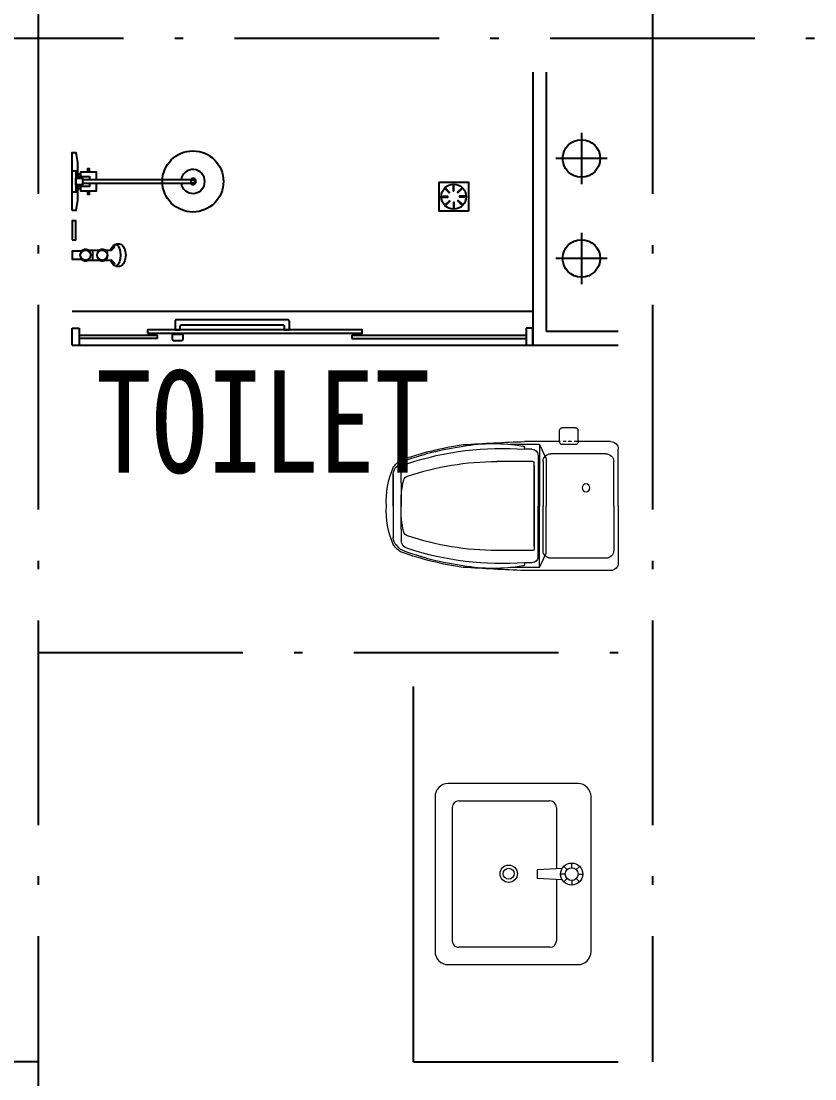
# Model space of a CAD drawing. Extents: x 164940 to 3842273, y 640355 to 1124023.
# Drawn here: x 3640767 to 3643093, y 1102627 to 1105727 of the extents above; entities that cross this region are included whole.
import ezdxf

# ---------------------------------------------------------------- set-up
doc = ezdxf.new("R2010")
doc.units = 0
doc.header["$LTSCALE"] = 1000
doc.header["$MEASUREMENT"] = 0
doc.linetypes.add('ACAD_ISO10W100', pattern=[18.5, 12, -3, 0.5, -3])
doc.linetypes.add('DOTE', pattern=[2.42, 2, -0.2, 0.02, -0.2])
for name, color, linetype in [('-厨卫', 154, 'Continuous'), ('-管井', 228, 'Continuous'), ('DOTE', 1, 'DOTE')]:
    doc.layers.add(name, color=color, linetype=linetype)
doc.layers.add('家具', color=33, linetype='Continuous', lineweight=5)
doc.styles.add('-黑体', font='SIMHEI.TTF', dxfattribs={"width": 0.8})

# ---------------------------------------------------------------- blocks, each defined once
blk = doc.blocks.new('dfdsf')
at = {"layer": '家具'}
for p, q in [((-5626.5, -27307.3), (-6080.7, -27307.3)), ((-6118.8, -27345.4), (-6118.8, -27726.4)), ((-5588.4, -27726.4), (-5588.4, -27345.4)), ((-6080.7, -27764.5), (-5626.5, -27764.5))]:
    blk.add_line(p, q, dxfattribs=at)
at = {"layer": '家具', "color": 8}
for p, q in [((-5866.9, -27350.6), (-5876.4, -27341.1)), ((-5853.6, -27345.2), (-5853.6, -27331.7)), ((-5831.1, -27340.8), (-5840.5, -27350.5)), ((-5872.4, -27364), (-5885.9, -27364)), ((-5834.8, -27364), (-5821.3, -27364)), ((-5866.7, -27377.4), (-5876.1, -27387.1)), ((-5870.1, -27391.7), (-5866.3, -27465.6)), ((-5853.6, -27382.8), (-5853.6, -27396.2)), ((-5837.1, -27391.7), (-5840.9, -27465.6)), ((-5830.8, -27386.8), (-5840.3, -27377.3)), ((-6068, -27694.7), (-6068, -27428)), ((-6049, -27408.9), (-5869.2, -27408.9)), ((-5838, -27408.9), (-5658.2, -27408.9)), ((-5639.2, -27428), (-5639.2, -27694.7)), ((-5866.3, -27465.6), (-5840.9, -27465.6)), ((-5658.2, -27713.7), (-6049, -27713.7))]:
    blk.add_line(p, q, dxfattribs=at)
for centre, radius in [((-5853.6, -27364), 32.3), ((-5853.6, -27364), 18.8), ((-5854.6, -27548.6), 25.4), ((-5854.6, -27548.6), 16)]:
    blk.add_circle(centre, radius, dxfattribs=at)
at = {"layer": '家具'}
for centre, start, end in [((-6080.7, -27345.4), 90, 180), ((-5626.5, -27345.4), 0, 90), ((-6080.7, -27726.4), 180, 270), ((-5626.5, -27726.4), 270, 0)]:
    blk.add_arc(centre, 38.1, start, end, dxfattribs=at)
at = {"layer": '家具', "color": 8}
for centre, start, end in [((-6049, -27428), 90, 180), ((-5658.2, -27428), 0, 90), ((-6049, -27694.7), 180, 270), ((-5658.2, -27694.7), 270, 0)]:
    blk.add_arc(centre, 19.1, start, end, dxfattribs=at)
blk = doc.blocks.new('A$C37A63D83')
at = {"layer": '家具', "color": 8}
for p, q in [((136.4, 659.7), (322.6, 659.7)), ((229.5, 659.7), (136.4, 659.7)), ((152.1, 636.3), (127.6, 636.3)), ((162, 636.3), (152.1, 636.3)), ((162, 636.3), (229.5, 636.3)), ((297, 636.3), (229.5, 636.3)), ((297, 636.3), (306.9, 636.3)), ((306.9, 636.3), (331.4, 636.3)), ((99, 250.2), (99, 355.5)), ((360, 250.2), (360, 355.5)), ((49.5, 230.4), (49.5, 316.4)), ((54, 279), (54, 280.3)), ((63, 274.5), (58.5, 274.5)), ((63, 252.9), (63, 274.5)), ((396, 252.9), (396, 274.5)), ((396, 274.5), (400.5, 274.5)), ((49.5, 230.4), (229.5, 230.4)), ((49.5, 230.4), (90.9, 211.5)), ((81, 234.9), (229.5, 234.9)), ((99, 220.5), (229.5, 220.5)), ((229.5, 246.6), (102.6, 246.6)), ((110.7, 246.6), (229.5, 246.6)), ((229.5, 246.6), (356.4, 246.6)), ((348.3, 246.6), (229.5, 246.6)), ((378, 234.9), (229.5, 234.9)), ((409.5, 230.4), (229.5, 230.4)), ((360, 220.5), (229.5, 220.5)), ((409.5, 230.4), (368.1, 211.5)), ((76.5, 36), (76.5, 198)), ((90.9, 211.5), (229.5, 211.5)), ((368.1, 211.5), (229.5, 211.5)), ((382.5, 36), (382.5, 198)), ((37.8, 171.9), (42.3, 171.9)), ((40.5, 153.1), (40.5, 161.7)), ((49.5, 125.1), (49.5, 164.7)), ((40.5, 137), (40.5, 146.5)), ((40.5, 121.2), (40.5, 129.7)), ((37.8, 117.9), (42.3, 117.9)), ((229.5, 13.5), (99, 13.5)), ((229.5, 13.5), (360, 13.5))]:
    blk.add_line(p, q, dxfattribs=at)
at = {"layer": '家具'}
for p, q in [((409.5, 230.4), (409.5, 316.4)), ((405, 279), (405, 280.3)), ((40.5, 170.1), (40.5, 274.5)), ((418.5, 22.5), (418.5, 274.5)), ((0, 125.1), (0, 164.7)), ((37.8, 171.9), (7.2, 171.9)), ((37.8, 117.9), (7.2, 117.9)), ((40.5, 22.5), (40.5, 122)), ((229.5, 0), (63, 0)), ((229.5, 0), (396, 0))]:
    blk.add_line(p, q, dxfattribs=at)
at = {"layer": '家具', "color": 8}
blk.add_circle((176.4, 94.5), 11.4, dxfattribs=at)
at = {"layer": '家具'}
for centre, radius, start, end in [((159.1, 596.7), 75.7, 123.7473, 147.2649), ((216.6, 423.2), 256.6, 87.121, 112.8427), ((242.4, 423.2), 256.6, 67.1573, 92.879), ((299.9, 596.7), 75.7, 32.7351, 56.2527), ((978.6, 321), 938.6, 160.4627, 171.8238), ((106.7, 630.4), 13.5, 147.2649, 160.4629), ((345.7, 630.4), 13.5, 21.3401, 45.0457), ((352.3, 630.4), 13.5, 19.5371, 32.7351), ((-519.6, 321), 938.7, 8.1773, 19.5371), ((7035.2, 15), 6999.5, 176.39994, 177.87525), ((-6576.2, 15), 6999.5, 2.12475, 3.60006), ((7.2, 164.7), 7.2, 90, 180), ((7.2, 125.1), 7.2, 180, 270), ((63, 22.5), 22.5, 180, 270), ((396, 22.5), 22.5, 270, 0)]:
    blk.add_arc(centre, radius, start, end, dxfattribs=at)
at = {"layer": '家具', "color": 8}
for centre, radius, start, end in [((347, 396.4), 344.2, 131.9223, 134.9543), ((138, 625.7), 34, 87.4207, 128.0687), ((321, 625.7), 34, 51.9313, 92.5793), ((112, 396.4), 344.2, 45.0457, 48.0777), ((823.8, 352.9), 776.2, 158.6599, 172.4763), ((113.3, 630.4), 13.5, 134.9543, 158.6599), ((129.6, 611.1), 25.3, 94.6124, 166.2529), ((159.2, 611.8), 18, 109.1813, 161.5027), ((214.4, 386.4), 250, 86.5925, 104.1516), ((244.6, 386.4), 250, 75.8484, 93.4075), ((299.8, 611.8), 18, 18.4973, 70.8187), ((329.4, 611.1), 25.3, 13.7471, 85.3876), ((-364.8, 352.9), 776.2, 7.5237, 21.3401), ((941.9, 340.4), 881.4, 161.7059, 184.2897), ((933.3, 352.9), 834.3, 161.5027, 179.8181), ((-474.3, 352.9), 834.3, 0.1819, 18.4973), ((-482.9, 340.4), 881.4, 355.7103, 18.2941), ((545.5, 366.9), 499.1, 169.8851, 189.9823), ((-86.5, 366.9), 499.1, 350.0177, 10.1149), ((58.5, 279), 4.5, 180, 270), ((400.5, 279), 4.5, 270, 0), ((81, 252.9), 18, 180, 270), ((102.6, 250.2), 3.6, 180, 270), ((356.4, 250.2), 3.6, 270, 0), ((378, 252.9), 18, 270, 0), ((99, 198), 22.5, 90, 180), ((360, 198), 22.5, 0, 90), ((42.3, 164.7), 7.2, 0, 90), ((42.3, 125.1), 7.2, 270, 0), ((99, 36), 22.5, 180, 270), ((360, 36), 22.5, 270, 0)]:
    blk.add_arc(centre, radius, start, end, dxfattribs=at)

msp = doc.modelspace()

# ---------------------------------------------------------------- linework, layer by layer
at = {"layer": '-厨卫'}
for p, q in [((3640942.3, 1105278.9), (3640932.3, 1105278.9)), ((3640939.3, 1105272.4), (3640932.3, 1105272.4)), ((3641270.7, 1105262.4), (3640947.3, 1105262.4)), ((3640947.3, 1105252.4), (3641270.7, 1105252.4)), ((3640942.3, 1105242.4), (3640932.3, 1105242.4)), ((3640942.3, 1105235.9), (3640932.3, 1105235.9)), ((3640955.7, 1105056.4), (3641030.5, 1105056.4)), ((3640955.7, 1105026.4), (3641030.5, 1105026.4)), ((3640977.7, 1105026.4), (3640977.7, 1105056.4)), ((3640917.3, 1104877.3), (3642267.3, 1104877.3)), ((3640917.3, 1104777.3), (3640917.3, 1104827.3)), ((3640917.3, 1104827.3), (3640937.3, 1104827.3)), ((3640937.3, 1104827.3), (3640937.3, 1104777.3)), ((3640937.3, 1104807.3), (3641167.3, 1104807.3)), ((3641167.3, 1104797.3), (3640937.3, 1104797.3)), ((3641167.3, 1104797.3), (3641167.3, 1104807.3)), ((3641736.7, 1104807.3), (3641736.7, 1104797.3)), ((3641736.7, 1104807.3), (3642247.3, 1104807.3)), ((3641736.7, 1104797.3), (3642247.3, 1104797.3)), ((3640917.3, 1104777.3), (3642517.3, 1104777.3)), ((3641917.3, 1102677.3), (3641917.3, 1103777.3))]:
    msp.add_line(p, q, dxfattribs=at)
for points in [[(3640917.3, 1105172.4), (3640917.3, 1105342.4), (3640927.3, 1105342.4), (3640932.3, 1105312.7), (3640932.3, 1105267.4)], [(3640942.3, 1105272.4), (3640942.3, 1105285.4), (3640987.3, 1105285.4), (3640987.3, 1105262.4)], [(3640962.8, 1105285.4), (3640962.8, 1105295.4), (3640966.8, 1105295.4), (3640966.8, 1105285.4)], [(3640932.3, 1105247.4), (3640932.3, 1105202.2), (3640927.3, 1105172.4), (3640917.3, 1105172.4)], [(3640939.3, 1105267.4), (3640939.3, 1105272.4), (3640967.3, 1105272.4), (3640967.3, 1105262.4)], [(3640967.3, 1105252.4), (3640967.3, 1105242.4), (3640939.3, 1105242.4), (3640939.3, 1105247.4)], [(3640987.3, 1105252.4), (3640987.3, 1105229.4), (3640942.3, 1105229.4), (3640942.3, 1105242.4)], [(3640966.8, 1105229.4), (3640966.8, 1105219.4), (3640962.8, 1105219.4), (3640962.8, 1105229.4)], [(3640946.3, 1105053.1), (3640917.3, 1105053.1), (3640917.3, 1105029.7), (3640946.3, 1105029.7)]]:
    msp.add_lwpolyline(points, dxfattribs=at)
for points in [[(3640917.3, 1105288.4), (3640927.3, 1105288.4), (3640927.3, 1105226.4), (3640917.3, 1105226.4)], [(3640927.3, 1105267.4), (3640947.3, 1105267.4), (3640947.3, 1105247.4), (3640927.3, 1105247.4)], [(3642077.9, 1105169.9), (3641992.1, 1105169.9), (3641992.1, 1105255.7), (3642077.9, 1105255.7)], [(3642035.4, 1105245.8), (3642033.7, 1105245.8), (3642033.7, 1105230.2), (3642035.4, 1105230.2)], [(3642002, 1105213.1), (3642002, 1105211.5), (3642017.6, 1105211.5), (3642017.6, 1105213.1)], [(3642012, 1105236.3), (3642010.8, 1105235.2), (3642021.8, 1105224.2), (3642023, 1105225.3)], [(3642058.6, 1105235.8), (3642057.4, 1105237), (3642046.4, 1105226), (3642047.6, 1105224.8)], [(3642068, 1105212.4), (3642068, 1105214.1), (3642052.4, 1105214.1), (3642052.4, 1105212.4)], [(3642011.4, 1105189.7), (3642012.6, 1105188.5), (3642023.6, 1105199.5), (3642022.5, 1105200.7)], [(3642034.7, 1105179.8), (3642036.3, 1105179.8), (3642036.3, 1105195.4), (3642034.7, 1105195.4)], [(3642058.1, 1105189.2), (3642059.3, 1105190.4), (3642048.3, 1105201.4), (3642047.1, 1105200.2)], [(3640917.3, 1105086.4), (3640927.3, 1105086.4), (3640927.3, 1105142.4), (3640917.3, 1105142.4)], [(3641137.3, 1104812.3), (3641766.7, 1104812.3), (3641766.7, 1104822.3), (3641137.3, 1104822.3)]]:
    msp.add_lwpolyline(points, close=True, dxfattribs=at)
msp.add_lwpolyline([(3641233.5, 1104822.3), (3641233.5, 1104832.3, -0.414214), (3641238.5, 1104837.3), (3641533.5, 1104837.3, -0.414214), (3641538.5, 1104832.3), (3641538.5, 1104822.3), (3641553.5, 1104822.3), (3641553.5, 1104847.3, 0.414214), (3641548.5, 1104852.3), (3641223.5, 1104852.3, 0.414214), (3641218.5, 1104847.3), (3641218.5, 1104822.3), (3641233.5, 1104822.3)], format="xyb", dxfattribs=at)
msp.add_lwpolyline([(3641211, 1104810.3), (3641241, 1104810.3), (3641241, 1104795.3, -0.414214), (3641236, 1104790.3), (3641216, 1104790.3, -0.414214), (3641211, 1104795.3)], format="xyb", close=True, dxfattribs=at)
for centre, radius in [((3641270.7, 1105257.4), 89.5), ((3641270.7, 1105257.4), 5), ((3642035, 1105212.8), 36.6), ((3640955.7, 1105041.4), 15), ((3641004.7, 1105041.4), 15)]:
    msp.add_circle(centre, radius, dxfattribs=at)
for centre, radius, start, end in [((3641270.7, 1105257.4), 35, 188.2132, 171.7868), ((3641270.7, 1105257.4), 9, 213.749, 146.251), ((3640955.7, 1105041.4), 17, 61.9275, 136.6641), ((3641004.7, 1105041.4), 17, 241.9275, 118.0725), ((3641024.5, 1105073), 17.7, 289.6733, 343.5819), ((3640955.7, 1105041.4), 17, 223.3359, 298.0725), ((3641024.5, 1105009.8), 17.7, 16.4181, 70.3267)]:
    msp.add_arc(centre, radius, start, end, dxfattribs=at)
at = {"layer": '-厨卫', "extrusion": (0, 0, -1)}
for centre, major_axis, ratio, start_param, end_param in [((3641043.7, 1105041.4), (0, 31.4), 0.47884, -1.072899, 4.214492), ((3641053.1, 1105041.4), (0, 33.6), 0.612909, -0.37962, 3.521213)]:
    msp.add_ellipse(centre, major_axis=major_axis, ratio=ratio, start_param=start_param, end_param=end_param, dxfattribs=at)
at = {"layer": '-管井'}
for p, q in [((3642267.3, 1105577.3), (3642267.3, 1104777.3)), ((3642307.3, 1104817.3), (3642307.3, 1105577.3)), ((3642409.3, 1105399.8), (3642409.3, 1105249.8)), ((3642484.3, 1105324.8), (3642334.3, 1105324.8)), ((3642409.3, 1105106.8), (3642409.3, 1104956.8)), ((3642484.3, 1105031.8), (3642334.3, 1105031.8)), ((3642267.3, 1104827.3), (3642247.3, 1104827.3)), ((3642247.3, 1104827.3), (3642247.3, 1104777.3)), ((3642267.3, 1104777.3), (3642267.3, 1104827.3)), ((3642517.3, 1104817.3), (3642307.3, 1104817.3))]:
    msp.add_line(p, q, dxfattribs=at)
for centre in [(3642409.3, 1105324.8), (3642409.3, 1105031.8)]:
    msp.add_circle(centre, 55, dxfattribs=at)
at = {"layer": 'DOTE', "linetype": 'ACAD_ISO10W100', "ltscale": 0.05}
for p, q in [((3640817.3, 1110445.9), (3640817.3, 1102677.3)), ((3642617.3, 1110445.9), (3642617.3, 1102677.3)), ((3634917.3, 1105677.3), (3646217.3, 1105677.3)), ((3640817.3, 1103877.3), (3642617.3, 1103877.3)), ((3640817.3, 1102677.3), (3634917.3, 1102677.3)), ((3640817.3, 1102677.3), (3640817.3, 1100277.3)), ((3641917.3, 1102677.3), (3642617.3, 1102677.3))]:
    msp.add_line(p, q, dxfattribs=at)

# ---------------------------------------------------------------- block references
at = {"layer": '-厨卫', "xscale": -1, "rotation": 90.00000005336084}
msp.add_blockref('A$C37A63D83', (3642517.3, 1104535.7, 0), dxfattribs=at)
at = {"layer": '-厨卫', "rotation": 269.9999999466392}
msp.add_blockref('dfdsf', (3669744.7, 1097373.7), dxfattribs=at)

# ---------------------------------------------------------------- texts
at = {"style": '-黑体', "width": 0.8}
msp.add_text('TOILET', height=300, rotation=360, dxfattribs=at).set_placement((3640986.8, 1104403.5))

doc.saveas('drawing.dxf')
